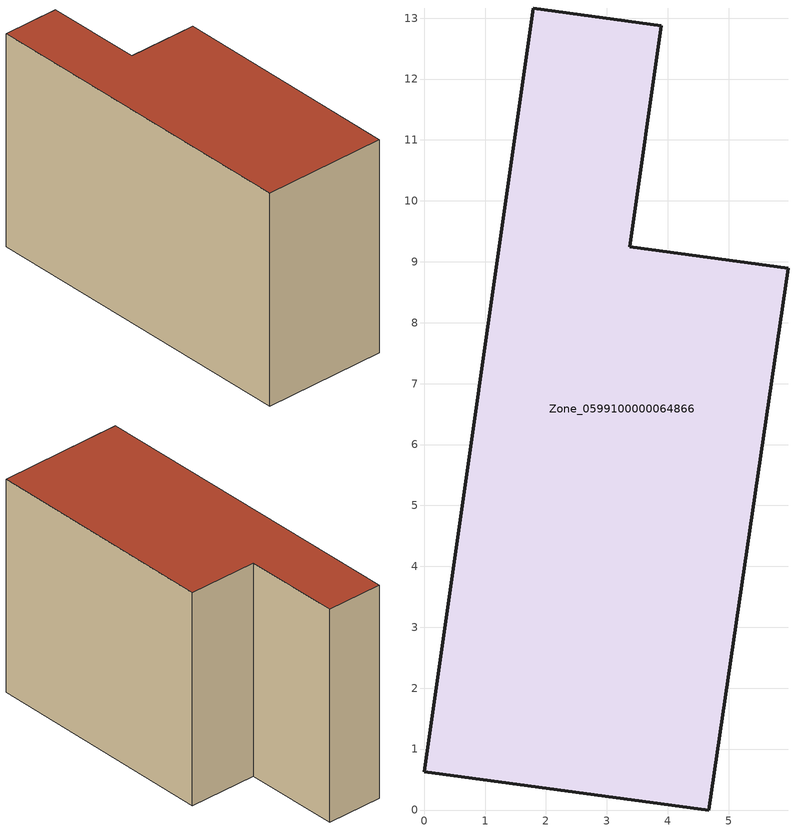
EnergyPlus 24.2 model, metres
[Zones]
Zone_0599100000064866
 floor ground (C_G): 0,0.62 1.79,13.17 3.89,12.88 3.38,9.25 5.98,8.9 4.67,0 z0
 wall outside (C_F): 3.38,9.25 3.89,12.88 1.79,13.17 0,0.62 4.67,0 5.98,8.9 3.38,9.25 z0:8.07
 roof outside (C_R): 4.67,0 5.98,8.9 3.38,9.25 3.89,12.88 1.79,13.17 0,0.62 z8.07
[BUILDING]
Pand.0599100000064866: North Axis=0; Terrain=City; Loads Convergence Tolerance Value=0.04; Temperature Convergence Tolerance Value=0.4; Solar Distribution=FullExterior; Maximum Number of Warmup Days=25; Minimum Number of Warmup Days=1
[Site:Location]
Rotterdam.The.Hague.AP_ZH_NLD Design_Conditions: Latitude=51.96; Longitude=4.45; Time Zone=1; Elevation=-4.5
[SITE:GROUNDTEMPERATURE:BUILDINGSURFACE]
18, 18, 18, 18, 18, 18, 18, 18, 18, 18, 18, 18
[MATERIAL] Thermal Absorptance=0.9; Solar Absorptance=0.7; Visible Absorptance=0.7
Name | Roughness | Thickness | Conductivity | Density | Specific Heat
G.TI.1946 | MediumSmooth | 0.15 | 1 | 540 | 1210
F.TI.1946 | Rough | 0.3 | 0.857143 | 1920 | 840
R.TI.1946 | MediumRough | 0.2 | 0.1 | 1500 | 1000
[CONSTRUCTION]
C_G: G.TI.1946
C_F: F.TI.1946
C_R: R.TI.1946
[ZONE]
Zone_0599100000064866: Type=1; Multiplier=1; Ceiling Height=Autocalculate; Volume=Autocalculate; Floor Area=autocalculate; Part of Total Floor Area=Yes
[ZONEINFILTRATION:DESIGNFLOWRATE]
Infil_Zone_0599100000064866: Zone or ZoneList or Space or SpaceList=Zone_0599100000064866; Schedule=AlwaysOn; Design Flow Rate Calculation Method=Flow/Area; Flow Rate per Floor Area=0.003; Constant Term Coefficient=1; Temperature Term Coefficient=0; Velocity Term Coefficient=0; Velocity Squared Term Coefficient=0
[HVACTEMPLATE:ZONE:IDEALLOADSAIRSYSTEM]
Zone_0599100000064866: Maximum Heating Supply Air Temperature=50; Minimum Cooling Supply Air Temperature=13; Maximum Heating Supply Air Humidity Ratio=0.0156; Minimum Cooling Supply Air Humidity Ratio=0.0077; Heating Limit=NoLimit; Cooling Limit=NoLimit; Dehumidification Control Type=ConstantSensibleHeatRatio; Cooling Sensible Heat Ratio=0.7; Dehumidification Setpoint=60; Humidification Control Type=None; Humidification Setpoint=30; Outdoor Air Method=None; Outdoor Air Flow Rate per Person=0.00944; Outdoor Air Flow Rate per Zone Floor Area=0; Outdoor Air Flow Rate per Zone=0; Demand Controlled Ventilation Type=None; Outdoor Air Economizer Type=NoEconomizer; Heat Recovery Type=None; Sensible Heat Recovery Effectiveness=0.7; Latent Heat Recovery Effectiveness=0.65
[ZONECONTROL:THERMOSTAT]
ThermostatControl_Zone_0599100000064866: Zone or ZoneList=Zone_0599100000064866; Control Type Schedule=DualSetpointControlType; Control 1=Thermostat_Zone_0599100000064866; Temperature Difference Between Cutout And Setpoint=0
[THERMOSTATSETPOINT:DUALSETPOINT]
Thermostat_Zone_0599100000064866: Heating Setpoint Temperature Schedule=HeatingSetpoint_Zone_0599100000064866; Cooling Setpoint Temperature Schedule=CoolingSetpoint_Zone_0599100000064866
[SCHEDULE:COMPACT]
HeatingSetpoint_Zone_0599100000064866: Through: 12/31, For: AllDays, Until: 24:00, 21
CoolingSetpoint_Zone_0599100000064866: Through: 12/31, For: AllDays, Until: 24:00, 24
DualSetpointControlType: Through: 12/31, For: AllDays, Until: 24:00, 4
AlwaysOn: Through: 12/31, For: AllDays, Until: 24:00, 1
